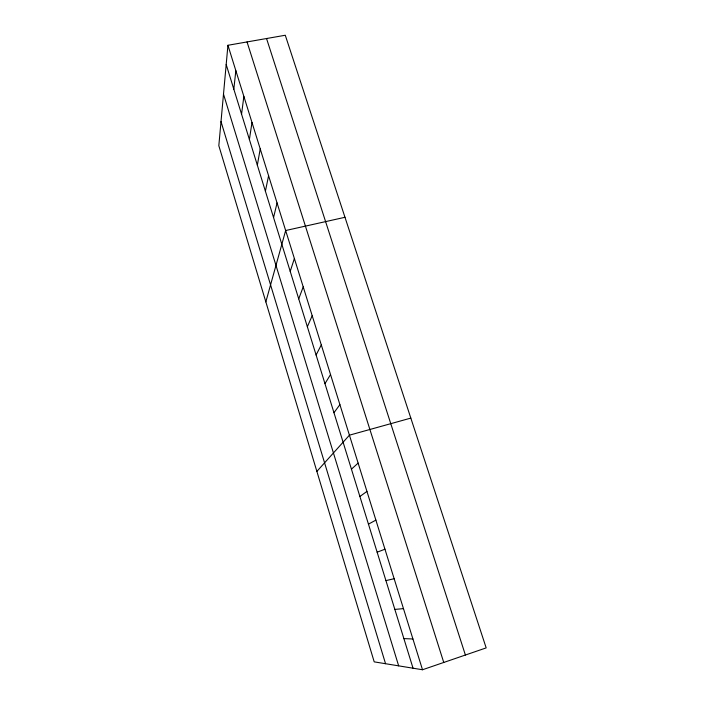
<?xml version="1.0" encoding="UTF-8"?>
<svg xmlns="http://www.w3.org/2000/svg" width="705" height="705" viewBox="0 0 705 705"><rect width="100%" height="100%" fill="white"/><g stroke="black" fill="none" stroke-linecap="round" stroke-linejoin="round"><path stroke-width="1.06" d="M227.935 45.279L218.823 145.671L374.205 661.863L422.515 669.75L486.177 647.895L285.287 35.25L227.935 45.279L422.515 669.75M233.822 89.183L235.84 70.659M241.559 114.175L243.86 96.391M249.403 139.502L251.985 122.476M257.343 165.164L260.224 148.922M265.397 191.187L268.587 175.739M273.558 217.554L277.056 202.934M265.847 301.872L285.657 230.526L344.983 217.29M290.222 271.39L294.373 258.506M298.726 298.867L303.22 286.882M307.354 326.732L312.192 315.681M316.096 354.994L321.295 344.904M324.97 383.652L330.53 374.549M333.967 412.725L339.907 404.635M316.871 471.398L349.424 435.179L410.83 418.1M351.442 469.169L358.122 463.106M359.894 496.479L366.944 491.411M368.459 524.15L375.888 520.114M377.14 552.191L384.956 549.213M385.935 580.612L394.148 578.717M394.844 609.411L403.471 608.635M403.886 638.607L412.927 638.977M266.543 38.528L465.397 655.033M247.041 41.939L443.753 662.462M226.19 64.516L413.042 668.199M223.503 94.153L398.66 665.855M221.009 121.595L385.547 663.713"/></g></svg>
